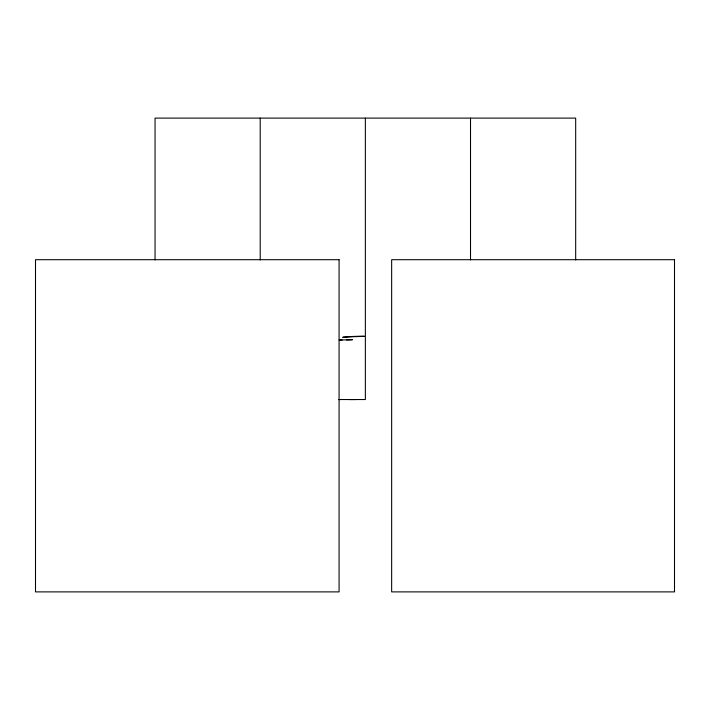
<?xml version="1.0" encoding="UTF-8"?>
<svg xmlns="http://www.w3.org/2000/svg" width="710" height="710" viewBox="0 0 710 710"><rect width="100%" height="100%" fill="white"/><g stroke="black" fill="none" stroke-linecap="round" stroke-linejoin="round"><path stroke-width="1.06" d="M350.065 339.788L352.506 339.708L348.858 339.824M347.66 339.859L349.657 339.779M348.459 339.815L341.395 339.957M346.471 339.868L347.261 339.85M342.167 339.966L339.85 339.966M340.623 339.983L339.078 339.966M348.858 399.552L356.26 399.544M339.078 399.535L365.366 399.535L365.366 118.109M339.078 399.552L339.85 399.552M575.677 259.931L575.677 118.109L155.055 118.109L155.055 259.931M470.517 118.109L470.517 259.931M260.206 118.109L260.206 259.931M342.646 337.401A46.594 6.621 0 0 1 364.088 336.442M343.161 337.108A48.085 7.473 0 0 1 364.372 336.167M339.078 259.7L35.5 259.7L35.5 591.891L339.078 591.891L339.078 259.7M674.5 259.7L391.654 259.7L391.654 591.891L674.5 591.891L674.5 259.7"/></g></svg>
